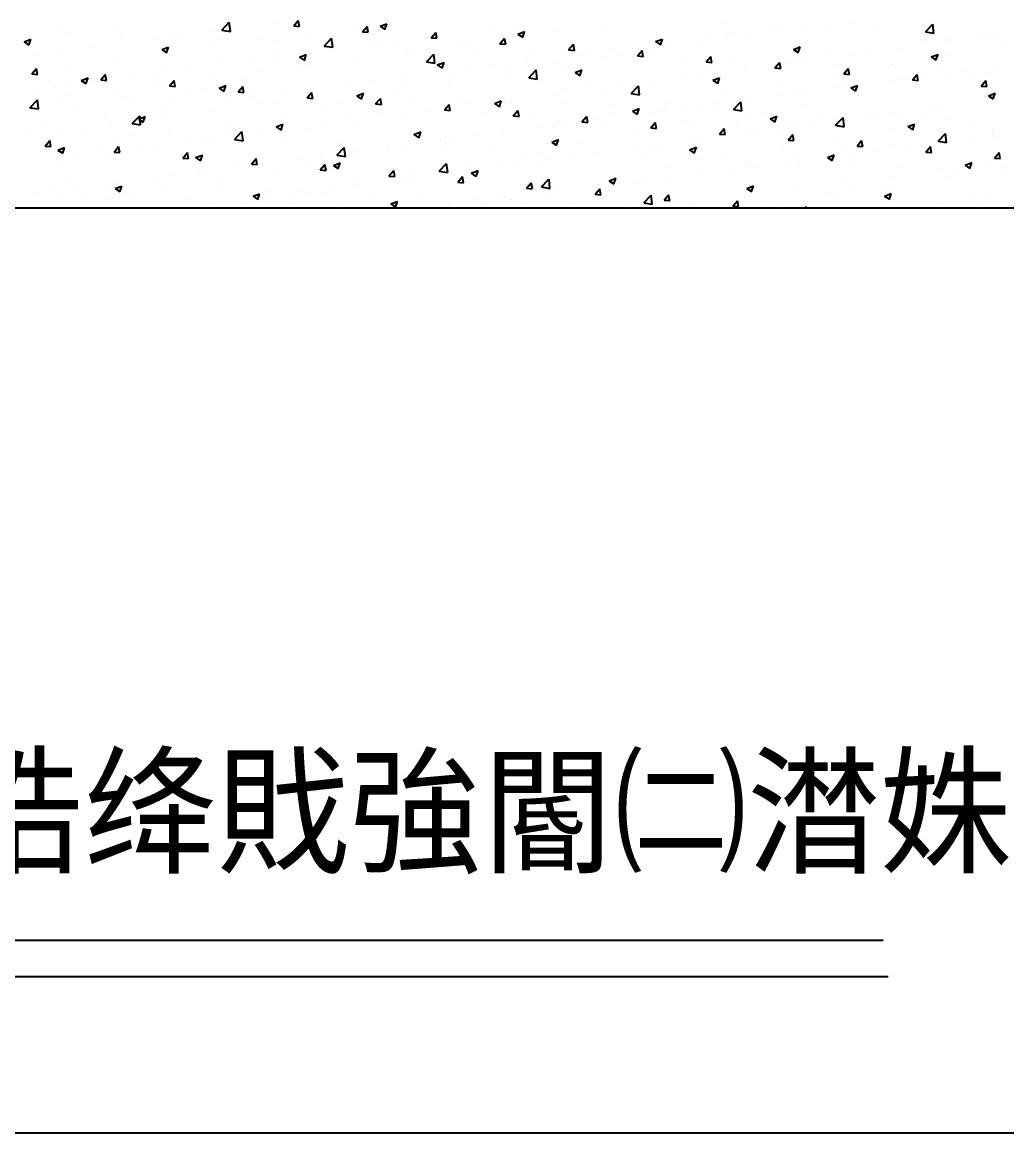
# Model space of a CAD drawing. Header units: metres. Extents: x 0 to 297, y 0 to 210.
# Drawn here: x 133.2 to 195.4, y 0 to 70.1 of the extents above; entities that cross this region are included whole.
import ezdxf

# ---------------------------------------------------------------- set-up
doc = ezdxf.new("R2010")
doc.units = ezdxf.units.M
doc.layers.add(' ', color=7, linetype='Continuous')

msp = doc.modelspace()

# ---------------------------------------------------------------- linework, layer by layer
at = {"layer": ' '}
for p, q in [((150.36, 69.85), (150.65, 70.19)), ((150.72, 69.81), (150.65, 70.19)), ((135.44, 69.57), (135.44, 69.57)), ((136.21, 69.39), (136.21, 69.39)), ((139.11, 69.73), (139.11, 69.73)), ((145.43, 69.48), (145.43, 69.48)), ((145.82, 69.58), (146.29, 70.07)), ((145.82, 69.58), (146.36, 69.49)), ((146.36, 69.49), (146.29, 70.07)), ((149.25, 69.98), (149.25, 69.98)), ((150.36, 69.85), (150.72, 69.81)), ((154.54, 69.82), (154.54, 69.82)), ((154.7, 69.47), (154.99, 69.81)), ((154.7, 69.47), (155.06, 69.44)), ((155.06, 69.44), (154.99, 69.81)), ((155.81, 69.82), (156.24, 69.98)), ((155.81, 69.82), (156.11, 69.61)), ((156.11, 69.61), (156.24, 69.98)), ((156.36, 69.59), (156.36, 69.59)), ((159.03, 69.09), (159.33, 69.43)), ((159.4, 69.06), (159.33, 69.43)), ((162.91, 69.6), (162.91, 69.6)), ((164.42, 69.8), (164.42, 69.8)), ((164.51, 69.33), (164.93, 69.49)), ((164.81, 69.13), (164.93, 69.49)), ((164.87, 69.47), (164.87, 69.47)), ((166.88, 69.5), (166.88, 69.5)), ((169.94, 69.89), (169.94, 69.89)), ((177.44, 70.01), (177.44, 70.01)), ((178.09, 69.42), (178.09, 69.42)), ((180.38, 69.72), (180.38, 69.72)), ((180.67, 69.87), (180.67, 69.87)), ((181.29, 69.78), (181.29, 69.78)), ((182.31, 69.59), (182.31, 69.59)), ((183.9, 69.74), (183.9, 69.74)), ((185.41, 70.02), (185.41, 70.02)), ((187.13, 69.6), (187.13, 69.6)), ((190.22, 69.46), (190.69, 69.95)), ((190.22, 69.46), (190.75, 69.38)), ((190.36, 69.46), (190.36, 69.46)), ((190.76, 69.38), (190.69, 69.95)), ((133.34, 68.83), (133.76, 69)), ((133.34, 68.83), (133.64, 68.63)), ((133.64, 68.63), (133.76, 69)), ((136.01, 69.3), (136.01, 69.3)), ((139.44, 69.25), (139.44, 69.25)), ((141.62, 68.98), (141.62, 68.98)), ((142.67, 69.11), (142.67, 69.11)), ((143.13, 69.17), (143.13, 69.17)), ((145.9, 68.98), (145.9, 68.98)), ((148.34, 68.98), (148.34, 68.98)), ((149.13, 68.84), (149.13, 68.84)), ((151.4, 69.37), (151.4, 69.37)), ((152.28, 68.57), (152.75, 69.07)), ((152.36, 68.7), (152.36, 68.7)), ((152.82, 68.49), (152.75, 69.07)), ((152.83, 68.98), (152.83, 68.98)), ((156.8, 68.8), (156.8, 68.8)), ((159.03, 69.09), (159.4, 69.06)), ((159.09, 69.1), (159.09, 69.1)), ((161.34, 68.87), (161.34, 68.87)), ((163.37, 68.71), (163.67, 69.06)), ((163.37, 68.71), (163.74, 68.68)), ((163.74, 68.68), (163.67, 69.05)), ((163.77, 69.07), (163.77, 69.07)), ((164.51, 69.33), (164.81, 69.13)), ((167.71, 68.33), (168.01, 68.68)), ((168.08, 68.3), (168.01, 68.68)), ((172.75, 68.72), (172.75, 68.72)), ((173.2, 68.85), (173.63, 69.01)), ((173.2, 68.85), (173.5, 68.64)), ((173.5, 68.64), (173.63, 69.01)), ((176.11, 68.75), (176.11, 68.75)), ((176.57, 69.22), (176.57, 69.22)), ((177.76, 69.17), (177.76, 69.17)), ((179.17, 69.14), (179.17, 69.14)), ((190.23, 68.85), (190.23, 68.85)), ((191.54, 68.85), (191.54, 68.85)), ((191.75, 69.04), (191.75, 69.04)), ((193.59, 69.33), (193.59, 69.33)), ((194.04, 69.35), (194.04, 69.35)), ((194.65, 69.27), (194.65, 69.27)), ((135.51, 68.17), (135.51, 68.17)), ((137.8, 68.47), (137.8, 68.47)), ((142.04, 68.35), (142.46, 68.51)), ((142.04, 68.35), (142.34, 68.15)), ((142.1, 68.1), (142.1, 68.1)), ((142.34, 68.15), (142.46, 68.51)), ((145.24, 68.55), (145.24, 68.55)), ((149.3, 68.38), (149.3, 68.38)), ((150.73, 67.86), (151.15, 68.03)), ((151.03, 67.66), (151.15, 68.03)), ((151.46, 68.09), (151.46, 68.09)), ((152.28, 68.57), (152.82, 68.49)), ((155.28, 68.6), (155.28, 68.6)), ((155.59, 68.57), (155.59, 68.57)), ((157.57, 68.23), (157.57, 68.23)), ((157.81, 68.26), (157.81, 68.26)), ((158.73, 67.57), (159.21, 68.06)), ((158.82, 68.43), (158.82, 68.43)), ((159.27, 67.49), (159.21, 68.06)), ((160.63, 68.62), (160.63, 68.62)), ((162.05, 68.29), (162.05, 68.29)), ((165.28, 68.16), (165.28, 68.16)), ((167.71, 68.33), (168.08, 68.3)), ((168.51, 68.02), (168.51, 68.02)), ((168.94, 68.22), (168.94, 68.22)), ((170.46, 68.42), (170.46, 68.42)), ((172.05, 67.95), (172.34, 68.3)), ((172.42, 67.92), (172.35, 68.3)), ((173, 68.33), (173, 68.33)), ((174.23, 68.57), (174.23, 68.57)), ((181.9, 68.36), (182.32, 68.53)), ((181.9, 68.36), (182.2, 68.16)), ((182.2, 68.16), (182.32, 68.52)), ((184.12, 68.04), (184.12, 68.04)), ((185.34, 68), (185.34, 68)), ((186.41, 68.34), (186.41, 68.34)), ((188.4, 68.39), (188.4, 68.39)), ((190.59, 67.88), (191.02, 68.04)), ((190.89, 67.67), (191.02, 68.04)), ((191.62, 67.99), (191.62, 67.99)), ((195.15, 68.59), (195.15, 68.59)), ((133.99, 67.97), (133.99, 67.97)), ((135.93, 67.29), (135.93, 67.29)), ((139.04, 67.71), (139.04, 67.71)), ((145.77, 67.77), (145.77, 67.77)), ((147.66, 67.59), (147.66, 67.59)), ((149.17, 67.79), (149.17, 67.79)), ((150.73, 67.86), (151.03, 67.66)), ((151.33, 67.35), (151.33, 67.35)), ((154.28, 67.66), (154.28, 67.66)), ((154.47, 67.81), (154.47, 67.81)), ((158.73, 67.57), (159.27, 67.49)), ((159.42, 67.38), (159.85, 67.54)), ((159.42, 67.38), (159.73, 67.18)), ((159.73, 67.18), (159.85, 67.54)), ((162.83, 67.41), (162.83, 67.41)), ((165.12, 67.72), (165.12, 67.72)), ((166.81, 67.48), (166.81, 67.48)), ((167.18, 67.36), (167.18, 67.36)), ((169.86, 67.87), (169.86, 67.87)), ((170.7, 67.96), (170.7, 67.96)), ((171.73, 67.88), (171.73, 67.88)), ((172.05, 67.95), (172.41, 67.92)), ((174.96, 67.75), (174.96, 67.75)), ((176.39, 67.57), (176.68, 67.92)), ((176.39, 67.57), (176.75, 67.54)), ((176.75, 67.54), (176.68, 67.92)), ((178.19, 67.61), (178.19, 67.61)), ((178.79, 67.34), (178.79, 67.34)), ((180.73, 67.19), (181.02, 67.54)), ((181.09, 67.16), (181.02, 67.54)), ((181.42, 67.47), (181.42, 67.47)), ((182.24, 67.58), (182.24, 67.58)), ((182.61, 67.84), (182.61, 67.84)), ((184.65, 67.34), (184.65, 67.34)), ((188.1, 67.38), (188.1, 67.38)), ((190.59, 67.88), (190.89, 67.68)), ((133.84, 66.81), (134.13, 67.16)), ((133.84, 66.81), (134.2, 66.78)), ((134.2, 66.78), (134.13, 67.16)), ((138.18, 66.43), (138.47, 66.78)), ((138.54, 66.4), (138.47, 66.78)), ((140.03, 66.59), (140.03, 66.59)), ((141.54, 66.79), (141.54, 66.79)), ((142.25, 67.17), (142.25, 67.17)), ((143.83, 67.09), (143.83, 67.09)), ((148.27, 66.97), (148.27, 66.97)), ((150.75, 67.05), (150.75, 67.05)), ((157.5, 66.71), (157.5, 66.71)), ((160.56, 66.61), (160.56, 66.61)), ((161.32, 67.22), (161.32, 67.22)), ((163.65, 66.75), (163.65, 66.75)), ((163.7, 67.06), (163.7, 67.06)), ((165.19, 66.57), (165.66, 67.06)), ((165.73, 66.49), (165.66, 67.06)), ((168.12, 66.9), (168.54, 67.06)), ((168.12, 66.9), (168.42, 66.69)), ((168.42, 66.69), (168.54, 67.06)), ((174.98, 66.84), (174.98, 66.84)), ((176.04, 66.74), (176.04, 66.74)), ((176.49, 67.04), (176.49, 67.04)), ((179.09, 67.13), (179.09, 67.13)), ((180.73, 67.19), (181.09, 67.16)), ((184.57, 66.77), (184.57, 66.77)), ((185.07, 66.81), (185.36, 67.16)), ((185.07, 66.81), (185.43, 66.78)), ((185.43, 66.78), (185.36, 67.16)), ((187.88, 67.2), (187.88, 67.2)), ((189.41, 66.43), (189.7, 66.78)), ((189.77, 66.4), (189.7, 66.78)), ((190.16, 66.66), (190.16, 66.66)), ((191.11, 67.07), (191.11, 67.07)), ((191.47, 66.83), (191.47, 66.83)), ((192.45, 66.96), (192.45, 66.96)), ((193.07, 66.66), (193.07, 66.66)), ((194.34, 66.93), (194.34, 66.93)), ((194.57, 67.26), (194.57, 67.26)), ((135.03, 66.29), (135.03, 66.29)), ((135.19, 65.96), (135.19, 65.96)), ((136.21, 66.09), (136.21, 66.09)), ((136.95, 66.4), (137.38, 66.56)), ((136.95, 66.4), (137.25, 66.2)), ((137.25, 66.19), (137.38, 66.56)), ((138.18, 66.43), (138.54, 66.4)), ((138.26, 66.16), (138.26, 66.16)), ((138.72, 66.56), (138.72, 66.56)), ((141.49, 66.02), (141.49, 66.02)), ((142.02, 66.09), (142.02, 66.09)), ((142.52, 66.06), (142.81, 66.4)), ((142.52, 66.06), (142.88, 66.02)), ((142.88, 66.02), (142.81, 66.4)), ((144.72, 65.88), (144.72, 65.88)), ((145.16, 66.54), (145.16, 66.54)), ((145.65, 65.91), (146.07, 66.08)), ((145.65, 65.91), (145.95, 65.71)), ((145.95, 65.71), (146.07, 66.08)), ((146.86, 65.68), (147.15, 66.02)), ((147.22, 65.64), (147.15, 66.02)), ((147.22, 66.44), (147.22, 66.44)), ((153.69, 66.21), (153.69, 66.21)), ((155.21, 66.41), (155.21, 66.41)), ((157.5, 66.22), (157.5, 66.22)), ((160.12, 66.14), (160.12, 66.14)), ((165.19, 66.57), (165.73, 66.49)), ((168.87, 66.03), (168.87, 66.03)), ((171.16, 66.33), (171.16, 66.33)), ((171.65, 65.57), (172.12, 66.06)), ((172.19, 65.49), (172.12, 66.06)), ((172.93, 66.31), (172.93, 66.31)), ((176.81, 66.41), (177.24, 66.57)), ((176.81, 66.41), (177.11, 66.21)), ((177.12, 66.21), (177.24, 66.57)), ((181.04, 66.17), (181.04, 66.17)), ((184.82, 65.96), (184.82, 65.96)), ((185.27, 65.99), (185.27, 65.99)), ((185.51, 65.93), (185.93, 66.09)), ((185.51, 65.93), (185.81, 65.72)), ((185.81, 65.72), (185.93, 66.09)), ((188.32, 66.38), (188.32, 66.38)), ((188.64, 66.46), (188.64, 66.46)), ((189.41, 66.43), (189.77, 66.4)), ((189.55, 66.05), (189.55, 66.05)), ((193.75, 66.05), (194.04, 66.4)), ((193.75, 66.05), (194.11, 66.02)), ((194.11, 66.02), (194.04, 66.4)), ((133.71, 64.68), (134.18, 65.18)), ((133.92, 65.78), (133.92, 65.78)), ((134.25, 64.6), (134.18, 65.17)), ((135.86, 65.27), (135.86, 65.27)), ((136.31, 65.48), (136.31, 65.48)), ((138.97, 65.7), (138.97, 65.7)), ((139.54, 65.34), (139.54, 65.34)), ((140.17, 65.23), (140.17, 65.23)), ((142.77, 65.21), (142.77, 65.21)), ((143.7, 65.84), (143.7, 65.84)), ((146.06, 65.21), (146.06, 65.21)), ((146.86, 65.68), (147.22, 65.64)), ((147.58, 65.41), (147.58, 65.41)), ((147.95, 65.75), (147.95, 65.75)), ((149.87, 65.71), (149.87, 65.71)), ((151.18, 65.61), (151.18, 65.61)), ((151.2, 65.3), (151.49, 65.64)), ((151.2, 65.3), (151.56, 65.26)), ((151.25, 65.34), (151.25, 65.34)), ((151.56, 65.26), (151.49, 65.64)), ((154.34, 65.43), (154.76, 65.59)), ((154.34, 65.43), (154.64, 65.23)), ((154.4, 65.79), (154.4, 65.79)), ((154.41, 65.47), (154.41, 65.47)), ((154.64, 65.23), (154.77, 65.59)), ((155.53, 64.92), (155.83, 65.26)), ((155.9, 64.88), (155.83, 65.26)), ((156.59, 65.54), (156.59, 65.54)), ((157.64, 65.34), (157.64, 65.34)), ((160.87, 65.2), (160.87, 65.2)), ((163.53, 65.33), (163.53, 65.33)), ((166.73, 65.47), (166.73, 65.47)), ((167.35, 65.83), (167.35, 65.83)), ((169.79, 65.86), (169.79, 65.86)), ((171.65, 65.57), (172.19, 65.49)), ((177.51, 65.56), (177.51, 65.56)), ((181.01, 65.46), (181.01, 65.46)), ((182.16, 65.56), (182.16, 65.56)), ((182.53, 65.65), (182.53, 65.65)), ((186.02, 65.45), (186.02, 65.45)), ((194.2, 65.44), (194.63, 65.6)), ((194.2, 65.44), (194.5, 65.24)), ((194.5, 65.24), (194.63, 65.6)), ((194.5, 65.24), (194.5, 65.24)), ((133.71, 64.68), (134.25, 64.6)), ((136.64, 64.63), (136.64, 64.63)), ((142.24, 64.7), (142.24, 64.7)), ((145.09, 64.53), (145.09, 64.53)), ((146, 65.07), (146, 65.07)), ((148.2, 64.95), (148.2, 64.95)), ((149.22, 64.94), (149.22, 64.94)), ((152.45, 64.8), (152.45, 64.8)), ((153.06, 64.93), (153.06, 64.93)), ((155.53, 64.92), (155.9, 64.88)), ((155.68, 64.66), (155.68, 64.66)), ((158.91, 64.53), (158.91, 64.53)), ((159.73, 64.83), (159.73, 64.83)), ((159.87, 64.54), (160.17, 64.88)), ((159.87, 64.54), (160.24, 64.5)), ((160.24, 64.5), (160.17, 64.88)), ((160.48, 64.59), (160.48, 64.59)), ((161.24, 65.03), (161.24, 65.03)), ((163.04, 64.94), (163.46, 65.11)), ((163.04, 64.94), (163.34, 64.74)), ((163.34, 64.74), (163.46, 65.11)), ((163.63, 65.04), (163.63, 65.04)), ((164.1, 65.07), (164.1, 65.07)), ((164.21, 64.16), (164.51, 64.5)), ((164.58, 64.12), (164.51, 64.5)), ((167.33, 64.93), (167.33, 64.93)), ((170.56, 64.79), (170.56, 64.79)), ((171.73, 64.46), (172.15, 64.62)), ((172.03, 64.26), (172.15, 64.62)), ((173.79, 64.66), (173.79, 64.66)), ((173.98, 64.96), (173.98, 64.96)), ((174.9, 64.65), (174.9, 64.65)), ((175.96, 64.72), (175.96, 64.72)), ((177.02, 64.52), (177.02, 64.52)), ((177.19, 64.95), (177.19, 64.95)), ((178.11, 64.57), (178.58, 65.06)), ((178.11, 64.57), (178.64, 64.49)), ((178.64, 64.49), (178.58, 65.06)), ((179.02, 65.11), (179.02, 65.11)), ((182.49, 64.84), (182.49, 64.84)), ((190.86, 64.57), (190.86, 64.57)), ((191.39, 64.82), (191.39, 64.82)), ((194.68, 65.08), (194.68, 65.08)), ((138.44, 64.2), (138.44, 64.2)), ((139.95, 64.4), (139.95, 64.4)), ((140.17, 63.68), (140.64, 64.17)), ((140.56, 63.96), (140.99, 64.12)), ((140.56, 63.96), (140.86, 63.76)), ((140.7, 63.6), (140.64, 64.17)), ((140.86, 63.76), (140.99, 64.12)), ((141.95, 64.07), (141.95, 64.07)), ((149.53, 64.33), (149.53, 64.33)), ((152.1, 63.82), (152.1, 63.82)), ((153.61, 64.02), (153.61, 64.02)), ((154.32, 63.78), (154.32, 63.78)), ((155.91, 64.33), (155.91, 64.33)), ((157.43, 64.2), (157.43, 64.2)), ((162.14, 64.39), (162.14, 64.39)), ((164.21, 64.16), (164.58, 64.13)), ((165.37, 64.25), (165.37, 64.25)), ((168.55, 63.78), (168.84, 64.12)), ((168.55, 63.78), (168.91, 63.75)), ((168.6, 64.12), (168.6, 64.12)), ((168.92, 63.75), (168.85, 64.12)), ((169.57, 63.95), (169.57, 63.95)), ((169.71, 63.84), (169.71, 63.84)), ((170.45, 64.35), (170.45, 64.35)), ((171.73, 64.46), (172.03, 64.26)), ((171.83, 63.98), (171.83, 63.98)), ((172.86, 64.3), (172.86, 64.3)), ((173.39, 64.45), (173.39, 64.45)), ((175.06, 63.84), (175.06, 63.84)), ((178.96, 64.23), (178.96, 64.23)), ((180.25, 64.38), (180.25, 64.38)), ((180.43, 63.98), (180.85, 64.14)), ((180.43, 63.98), (180.73, 63.77)), ((180.73, 63.77), (180.85, 64.14)), ((183.48, 64.25), (183.48, 64.25)), ((184.56, 63.57), (185.03, 64.06)), ((185.1, 63.48), (185.03, 64.06)), ((185.19, 63.98), (185.19, 63.98)), ((186.7, 64.11), (186.7, 64.11)), ((187.05, 64.07), (187.05, 64.07)), ((188.25, 64.36), (188.25, 64.36)), ((188.56, 64.27), (188.56, 64.27)), ((189.93, 63.97), (189.93, 63.97)), ((191.86, 63.93), (191.86, 63.93)), ((193.16, 63.84), (193.16, 63.84)), ((133.83, 63.22), (133.83, 63.22)), ((134.62, 63.7), (134.62, 63.7)), ((135.79, 63.26), (135.79, 63.26)), ((137.06, 63.08), (137.06, 63.08)), ((138.89, 63.68), (138.89, 63.68)), ((140.17, 63.68), (140.7, 63.6)), ((142.48, 63.12), (142.48, 63.12)), ((146.01, 63.72), (146.01, 63.72)), ((146.62, 62.68), (147.09, 63.17)), ((147.16, 62.6), (147.09, 63.17)), ((148.28, 63.32), (148.28, 63.32)), ((149.26, 63.48), (149.68, 63.64)), ((149.26, 63.48), (149.56, 63.27)), ((149.56, 63.27), (149.68, 63.64)), ((151.18, 63.32), (151.18, 63.32)), ((157.95, 62.99), (158.38, 63.16)), ((158.25, 62.79), (158.38, 63.16)), ((163.4, 63.14), (163.4, 63.14)), ((165.76, 63.45), (165.76, 63.45)), ((166.66, 63.46), (166.66, 63.46)), ((166.93, 63.75), (166.93, 63.75)), ((167.28, 63.65), (167.28, 63.65)), ((172.89, 63.4), (173.18, 63.75)), ((172.89, 63.4), (173.25, 63.37)), ((173.25, 63.37), (173.18, 63.74)), ((175.43, 63.63), (175.43, 63.63)), ((177.23, 63.02), (177.52, 63.37)), ((177.59, 62.99), (177.52, 63.37)), ((178.29, 63.71), (178.29, 63.71)), ((178.95, 63.1), (178.95, 63.1)), ((179.42, 63.07), (179.42, 63.07)), ((180.94, 63.27), (180.94, 63.27)), ((181.52, 63.57), (181.52, 63.57)), ((182.09, 63.55), (182.09, 63.55)), ((183.23, 63.57), (183.23, 63.57)), ((184.56, 63.57), (185.1, 63.48)), ((184.75, 63.43), (184.75, 63.43)), ((187.98, 63.3), (187.98, 63.3)), ((188.33, 63.33), (188.33, 63.33)), ((189.12, 63.49), (189.54, 63.65)), ((189.12, 63.49), (189.42, 63.29)), ((189.42, 63.29), (189.54, 63.65)), ((191.21, 63.16), (191.21, 63.16)), ((194.43, 63.23), (194.43, 63.23)), ((134.68, 62.26), (134.97, 62.61)), ((135.04, 62.23), (134.97, 62.61)), ((138.95, 62.51), (138.95, 62.51)), ((140.29, 62.95), (140.29, 62.95)), ((143.52, 62.81), (143.52, 62.81)), ((144.47, 62.82), (144.47, 62.82)), ((145.02, 62.51), (145.02, 62.51)), ((145.99, 63.02), (145.99, 63.02)), ((146.62, 62.68), (147.16, 62.6)), ((146.75, 62.67), (146.75, 62.67)), ((148.12, 62.94), (148.12, 62.94)), ((149.98, 62.54), (149.98, 62.54)), ((153.2, 62.4), (153.2, 62.4)), ((157.95, 62.99), (158.25, 62.79)), ((158.13, 62.44), (158.13, 62.44)), ((159.65, 62.64), (159.65, 62.64)), ((159.87, 62.53), (159.87, 62.53)), ((160.41, 62.58), (160.41, 62.58)), ((161.94, 62.94), (161.94, 62.94)), ((163.55, 63.03), (163.55, 63.03)), ((166.65, 62.51), (167.07, 62.67)), ((166.65, 62.51), (166.95, 62.31)), ((166.95, 62.31), (167.07, 62.67)), ((168.38, 62.42), (168.38, 62.42)), ((171.9, 63.02), (171.9, 63.02)), ((175.6, 62.57), (175.6, 62.57)), ((175.89, 62.71), (175.89, 62.71)), ((177.23, 63.02), (177.59, 62.99)), ((181.57, 62.64), (181.86, 62.99)), ((181.57, 62.64), (181.93, 62.61)), ((181.93, 62.61), (181.86, 62.99)), ((184.8, 62.72), (184.8, 62.72)), ((185.91, 62.26), (186.2, 62.61)), ((186.27, 62.23), (186.2, 62.61)), ((191.02, 62.57), (191.49, 63.06)), ((191.02, 62.57), (191.56, 62.48)), ((191.32, 62.8), (191.32, 62.8)), ((191.56, 62.48), (191.49, 63.06)), ((193.09, 62.69), (193.09, 62.69)), ((194.44, 63.02), (194.44, 63.02)), ((194.6, 62.89), (194.6, 62.89)), ((134.68, 62.26), (135.04, 62.23)), ((135.42, 61.91), (135.42, 61.91)), ((135.48, 62.01), (135.9, 62.17)), ((135.48, 62.01), (135.78, 61.81)), ((135.78, 61.81), (135.9, 62.17)), ((136.85, 61.82), (136.85, 61.82)), ((138.36, 62.02), (138.36, 62.02)), ((138.82, 61.67), (138.82, 61.67)), ((139.02, 61.88), (139.31, 62.23)), ((139.02, 61.88), (139.38, 61.85)), ((139.38, 61.85), (139.31, 62.23)), ((140.65, 62.32), (140.65, 62.32)), ((141.87, 62.06), (141.87, 62.06)), ((143.36, 61.5), (143.65, 61.85)), ((143.72, 61.47), (143.65, 61.85)), ((144.17, 61.53), (144.6, 61.69)), ((144.48, 61.32), (144.6, 61.69)), ((153.08, 61.68), (153.55, 62.17)), ((153.08, 61.68), (153.62, 61.6)), ((153.62, 61.6), (153.55, 62.17)), ((154.25, 61.76), (154.25, 61.76)), ((154.31, 61.94), (154.31, 61.94)), ((156.34, 61.93), (156.34, 61.93)), ((156.43, 62.26), (156.43, 62.26)), ((157.35, 62.19), (157.35, 62.19)), ((159.66, 62.13), (159.66, 62.13)), ((162.89, 61.99), (162.89, 61.99)), ((164.85, 61.81), (164.85, 61.81)), ((166.12, 61.85), (166.12, 61.85)), ((169.35, 61.72), (169.35, 61.72)), ((169.64, 61.83), (169.64, 61.83)), ((171.8, 62.06), (171.8, 62.06)), ((172.78, 62.28), (172.78, 62.28)), ((173.31, 62.26), (173.31, 62.26)), ((175.34, 62.02), (175.77, 62.19)), ((175.34, 62.02), (175.64, 61.82)), ((175.64, 61.82), (175.77, 62.19)), ((181.27, 62.12), (181.27, 62.12)), ((184.04, 61.54), (184.46, 61.7)), ((184.34, 61.34), (184.46, 61.7)), ((185.12, 61.96), (185.12, 61.96)), ((185.46, 61.69), (185.46, 61.69)), ((185.91, 62.26), (186.27, 62.23)), ((186.97, 61.89), (186.97, 61.89)), ((188.18, 62.35), (188.18, 62.35)), ((189.26, 62.19), (189.26, 62.19)), ((190.25, 61.88), (190.54, 62.23)), ((190.25, 61.88), (190.61, 61.85)), ((190.61, 61.85), (190.54, 62.23)), ((194.59, 61.5), (194.88, 61.85)), ((194.95, 61.47), (194.88, 61.85)), ((135.71, 61.24), (135.71, 61.24)), ((143.36, 61.5), (143.72, 61.47)), ((144.17, 61.53), (144.48, 61.32)), ((147.7, 61.12), (147.99, 61.47)), ((147.7, 61.12), (148.06, 61.09)), ((148.06, 61.09), (147.99, 61.47)), ((150.51, 61.44), (150.51, 61.44)), ((151.11, 61.31), (151.11, 61.31)), ((152.02, 61.64), (152.02, 61.64)), ((152.03, 60.75), (152.33, 61.09)), ((152.4, 60.71), (152.33, 61.09)), ((152.81, 61.32), (152.81, 61.32)), ((152.87, 61.04), (153.29, 61.2)), ((152.87, 61.04), (153.17, 60.84)), ((153.17, 60.84), (153.29, 61.2)), ((159.54, 60.68), (160.01, 61.17)), ((160.08, 60.59), (160.01, 61.17)), ((161.32, 61.21), (161.32, 61.21)), ((163.48, 61.02), (163.48, 61.02)), ((164.17, 61.06), (164.17, 61.06)), ((165.68, 61.26), (165.68, 61.26)), ((166.59, 61.44), (166.59, 61.44)), ((167.98, 61.56), (167.98, 61.56)), ((172.58, 61.58), (172.58, 61.58)), ((175.81, 61.44), (175.81, 61.44)), ((177.74, 61.51), (177.74, 61.51)), ((178.87, 61.08), (178.87, 61.08)), ((179.04, 61.31), (179.04, 61.31)), ((181.64, 61.18), (181.64, 61.18)), ((182.01, 61.54), (182.01, 61.54)), ((182.27, 61.17), (182.27, 61.17)), ((184.04, 61.54), (184.34, 61.34)), ((185.5, 61.04), (185.5, 61.04)), ((192.73, 61.06), (193.15, 61.22)), ((192.73, 61.06), (193.03, 60.85)), ((193.03, 60.85), (193.16, 61.22)), ((194.35, 61.22), (194.35, 61.22)), ((194.59, 61.5), (194.95, 61.47)), ((142.88, 60.43), (142.88, 60.43)), ((144.4, 60.63), (144.4, 60.63)), ((144.94, 60.5), (144.94, 60.5)), ((146.69, 60.94), (146.69, 60.94)), ((148.05, 60.92), (148.05, 60.92)), ((149.28, 60.72), (149.28, 60.72)), ((152.03, 60.75), (152.4, 60.71)), ((156.37, 60.37), (156.67, 60.71)), ((156.37, 60.37), (156.74, 60.33)), ((156.74, 60.33), (156.67, 60.71)), ((157.79, 60.6), (157.79, 60.6)), ((159.54, 60.68), (160.07, 60.59)), ((160.34, 60.56), (160.34, 60.56)), ((160.35, 60.56), (160.35, 60.56)), ((160.71, 59.99), (161.01, 60.33)), ((161.08, 59.95), (161.01, 60.33)), ((161.56, 60.56), (161.99, 60.72)), ((161.56, 60.56), (161.86, 60.35)), ((161.87, 60.35), (161.99, 60.72)), ((170.69, 60.3), (170.69, 60.3)), ((172.71, 60.27), (172.71, 60.27)), ((174.21, 60.91), (174.21, 60.91)), ((175.82, 60.7), (175.82, 60.7)), ((177.83, 60.68), (177.83, 60.68)), ((179.35, 60.88), (179.35, 60.88)), ((188.1, 60.34), (188.1, 60.34)), ((188.73, 60.9), (188.73, 60.9)), ((191.25, 60.79), (191.25, 60.79)), ((191.49, 60.3), (191.49, 60.3)), ((191.61, 60.32), (191.61, 60.32)), ((191.96, 60.76), (191.96, 60.76)), ((193.01, 60.5), (193.01, 60.5)), ((195.13, 60.93), (195.13, 60.93)), ((195.19, 60.63), (195.19, 60.63)), ((195.3, 60.81), (195.3, 60.81)), ((135.88, 59.99), (135.88, 59.99)), ((136.77, 59.63), (136.77, 59.63)), ((138.75, 59.66), (138.75, 59.66)), ((139.06, 59.93), (139.06, 59.93)), ((139.09, 59.58), (139.51, 59.74)), ((139.09, 59.58), (139.39, 59.37)), ((139.11, 59.85), (139.11, 59.85)), ((139.39, 59.37), (139.52, 59.74)), ((141.8, 60.04), (141.8, 60.04)), ((142.34, 59.72), (142.34, 59.72)), ((145.57, 59.58), (145.57, 59.58)), ((145.76, 60.11), (145.76, 60.11)), ((154.17, 59.75), (154.17, 59.75)), ((154.26, 60), (154.26, 60)), ((156.54, 60.06), (156.54, 60.06)), ((157.28, 60.18), (157.28, 60.18)), ((158.06, 60.26), (158.06, 60.26)), ((160.71, 59.99), (161.08, 59.95)), ((165.05, 59.61), (165.34, 59.95)), ((165.05, 59.61), (165.41, 59.57)), ((165.42, 59.57), (165.35, 59.95)), ((165.99, 59.68), (166.46, 60.17)), ((165.99, 59.68), (166.53, 59.59)), ((166.53, 59.59), (166.47, 60.17)), ((167.16, 59.69), (167.16, 59.69)), ((169.39, 59.23), (169.68, 59.57)), ((169.57, 59.82), (169.57, 59.82)), ((169.75, 59.19), (169.68, 59.57)), ((170.2, 59.68), (170.2, 59.68)), ((170.26, 60.07), (170.68, 60.24)), ((170.26, 60.07), (170.56, 59.87)), ((170.56, 59.87), (170.68, 60.24)), ((171.72, 59.88), (171.72, 59.88)), ((174.01, 60.18), (174.01, 60.18)), ((178.95, 59.59), (179.38, 59.75)), ((178.95, 59.59), (179.25, 59.39)), ((179.25, 59.39), (179.38, 59.75)), ((185.05, 59.95), (185.05, 59.95)), ((187.67, 59.8), (187.67, 59.8)), ((188.08, 59.72), (188.08, 59.72)), ((133.92, 59.31), (133.92, 59.31)), ((135.25, 59.43), (135.25, 59.43)), ((135.64, 59.23), (135.64, 59.23)), ((137.15, 59.18), (137.15, 59.18)), ((138.7, 58.9), (138.7, 58.9)), ((140.38, 59.04), (140.38, 59.04)), ((142.23, 59.51), (142.23, 59.51)), ((143.61, 58.9), (143.61, 58.9)), ((147.79, 59.09), (148.21, 59.25)), ((147.79, 59.09), (148.09, 58.89)), ((147.98, 58.91), (147.98, 58.91)), ((148.09, 58.89), (148.21, 59.25)), ((148.8, 59.44), (148.8, 59.44)), ((148.92, 59.05), (148.92, 59.05)), ((150.43, 59.25), (150.43, 59.25)), ((150.73, 59.39), (150.73, 59.39)), ((151.03, 59.3), (151.03, 59.3)), ((152.03, 59.31), (152.03, 59.31)), ((152.72, 59.55), (152.72, 59.55)), ((155.26, 59.17), (155.26, 59.17)), ((158.49, 59.04), (158.49, 59.04)), ((161.72, 58.9), (161.72, 58.9)), ((163.41, 59), (163.41, 59)), ((163.63, 59.09), (163.63, 59.09)), ((164.09, 58.87), (164.09, 58.87)), ((166.38, 59.18), (166.38, 59.18)), ((166.51, 59.43), (166.51, 59.43)), ((169.39, 59.23), (169.75, 59.19)), ((172.45, 58.68), (172.92, 59.17)), ((172.99, 58.59), (172.92, 59.17)), ((173.73, 58.85), (174.02, 59.19)), ((174.09, 58.81), (174.02, 59.19)), ((178.8, 59.07), (178.8, 59.07)), ((181.94, 59.52), (181.94, 59.52)), ((183.87, 59.3), (183.87, 59.3)), ((184.55, 59.11), (184.55, 59.11)), ((185.38, 59.5), (185.38, 59.5)), ((187.65, 59.1), (188.07, 59.27)), ((187.65, 59.1), (187.95, 58.9)), ((187.95, 58.9), (188.07, 59.27)), ((193.06, 59), (193.06, 59)), ((194.28, 59.2), (194.28, 59.2)), ((72.95, 58.36), (220.33, 58.36)), ((144.87, 58.48), (144.87, 58.48)), ((145.1, 58.55), (145.1, 58.55)), ((146.84, 58.77), (146.84, 58.77)), ((147.21, 58.78), (147.21, 58.78)), ((150.07, 58.63), (150.07, 58.63)), ((153.3, 58.5), (153.3, 58.5)), ((156.48, 58.61), (156.9, 58.77)), ((156.48, 58.61), (156.78, 58.4)), ((156.53, 58.36), (156.53, 58.36)), ((156.78, 58.4), (156.9, 58.77)), ((160.1, 58.48), (160.1, 58.48)), ((160.26, 58.55), (160.26, 58.55)), ((162.58, 58.67), (162.58, 58.67)), ((164.95, 58.76), (164.95, 58.76)), ((168.17, 58.63), (168.17, 58.63)), ((171.4, 58.49), (171.4, 58.49)), ((172.45, 58.68), (172.99, 58.59)), ((173.73, 58.85), (174.09, 58.82)), ((175.74, 58.68), (175.74, 58.68)), ((177.75, 58.5), (177.75, 58.5)), ((178.07, 58.47), (178.36, 58.81)), ((178.07, 58.47), (178.43, 58.44)), ((178.43, 58.44), (178.36, 58.81)), ((180.05, 58.8), (180.05, 58.8)), ((181.02, 58.51), (181.02, 58.51)), ((182.64, 58.36), (182.7, 58.44)), ((182.72, 58.36), (182.7, 58.43)), ((189.53, 58.39), (189.53, 58.39)), ((191.17, 58.78), (191.17, 58.78)), ((193.71, 58.42), (193.71, 58.42))]:
    msp.add_line(p, q, dxfattribs=at)
for p, q in [((100.34, 12.15), (187.56, 12.15)), ((100.34, 9.86), (187.88, 9.86)), ((0, 0), (297, 0))]:
    msp.add_line(p, q)

# ---------------------------------------------------------------- texts
msp.add_text('瀵煎欐祰绛戝強閽㈡澘姝㈡按甯﹁﹀浘', height=6.44).set_placement((103.62, 17.06))

doc.saveas('drawing.dxf')
